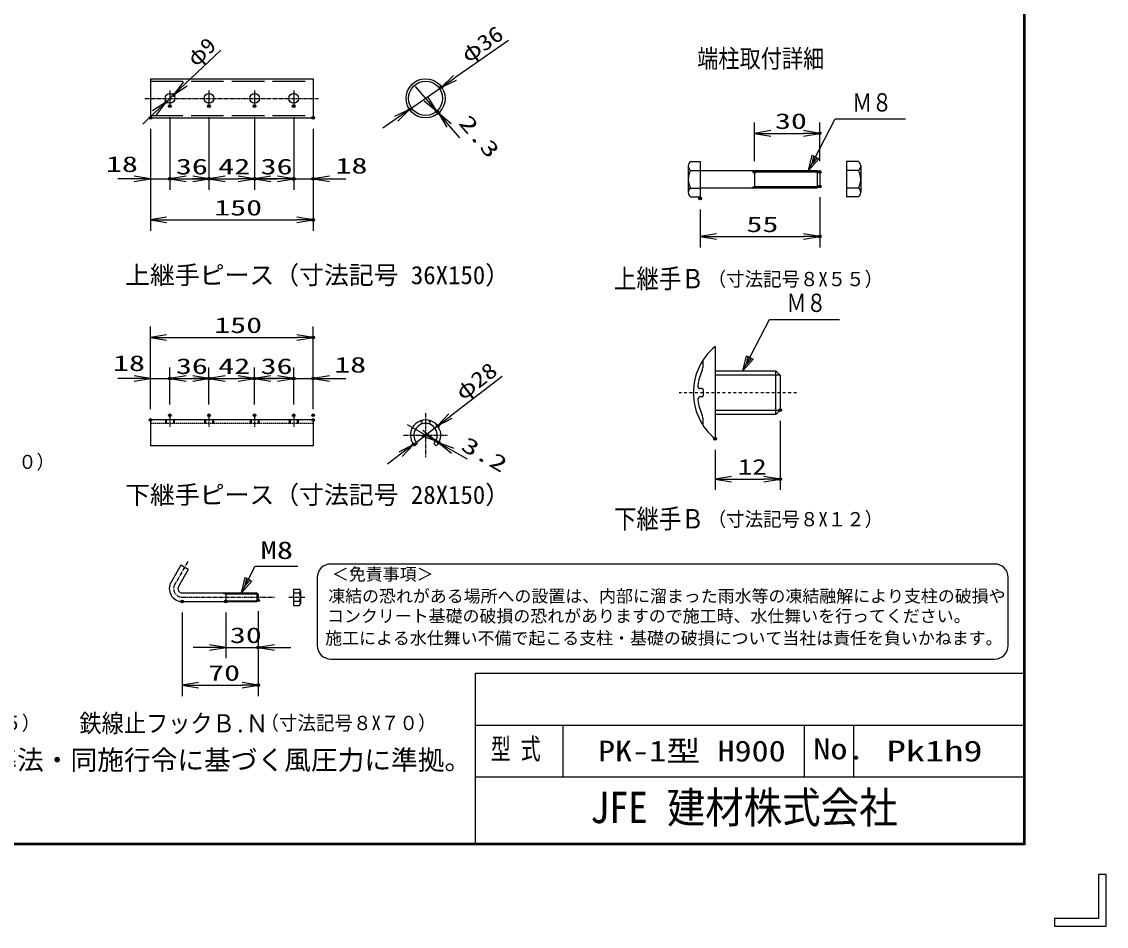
# Model space of a CAD drawing. Units: millimetres, scale not verified. Extents: x -2950 to 2950, y -2100 to 2100.
# Drawn here: x 952 to 2950, y -2100 to -434 of the extents above; entities that cross this region are included whole.
import ezdxf
from ezdxf.enums import TextEntityAlignment as Align

# ---------------------------------------------------------------- set-up
doc = ezdxf.new("R2010")
doc.units = ezdxf.units.MM
doc.header["$LTSCALE"] = 10
doc.header["$PDMODE"] = 32
doc.header["$PDSIZE"] = 5
for name, pattern in [('DASHED', [7.5, 6, -1.5]), ('USER1', [1.125, 0.75, -0.125, 0.125, -0.125]), ('USER3', [1.01, 0.5, -0.25, 0.01, -0.25]), ('USER4', [0.375, 0.25, -0.125])]:
    doc.linetypes.add(name, pattern=pattern)
for name, color, linetype, lineweight in [('0-1_1', 7, 'Continuous', 25), ('0-2_0', 7, 'Continuous', 25), ('0-4_EXTCNT-L', 2, 'Continuous', 25), ('0-6_WAKU', 7, 'Continuous', 25), ('0-9_D-TTL-TXT', 2, 'Continuous', 25)]:
    doc.layers.add(name, color=color, linetype=linetype, lineweight=lineweight)
doc.layers.add('0-5_DEFPOINTS', color=7, linetype='Continuous')
doc.styles.add('ＭＳ ゴシック', font='')
doc.styles.get('ＭＳ ゴシック').set_extended_font_data('MS Gothic')

# ---------------------------------------------------------------- blocks, each defined once
blk = doc.blocks.new('DARROWS')
at = {"layer": '0-2_0', "color": 2}
blk.add_line((0, 0), (-9.991, 0), dxfattribs=at)
blk.add_lwpolyline([(-10, -1.667), (0, 0), (-10, 1.667)], dxfattribs=at)

msp = doc.modelspace()

# ---------------------------------------------------------------- linework, layer by layer
at = {"layer": '0-1_1', "color": 4}
for p, q in [((2401.69, -708.23), (2450.31, -613.23)), ((2450.31, -613.23), (2579.81, -613.23)), ((2349.3, -1085.33), (2229.3, -1085.33)), ((2229.3, -1149.33), (2349.3, -1149.33)), ((1356.91, -1486.09), (1381.99, -1437.08)), ((1381.99, -1437.08), (1460.81, -1437.08)), ((1356.91, -1486.09), (1363.43, -1457.98)), ((1363.43, -1457.98), (1375.9, -1464.36)), ((1363.29, -1473.63), (1366.55, -1459.57)), ((1372.78, -1462.76), (1363.29, -1473.63))]:
    msp.add_line(p, q, dxfattribs=at)
at = {"layer": '0-1_1'}
for p, q in [((2229.3, -1032.33), (2229.3, -1202.33)), ((2207.3, -1067.64), (2207.3, -1060.39)), ((2229.3, -1077.33), (2341.3, -1077.33)), ((2349.3, -1085.33), (2349.3, -1149.33)), ((2205.3, -1109.83), (2202.6, -1109.83)), ((2207.3, -1111.83), (2207.3, -1122.83)), ((2205.3, -1124.83), (2202.6, -1124.83)), ((2207.3, -1174.27), (2207.3, -1167.02))]:
    msp.add_line(p, q, dxfattribs=at)
at = {"layer": '0-1_1', "color": 4, "linetype": 'USER3'}
msp.add_line((2379.34, -1117.33), (2163.33, -1117.33), dxfattribs=at)
at = {"layer": '0-1_1', "color": 4}
for points in [[(2420.68, -686.49), (2401.69, -708.23), (2408.22, -680.11)], [(2299.66, -1055.59), (2280.67, -1077.33), (2287.2, -1049.21)]]:
    msp.add_lwpolyline(points, close=True, dxfattribs=at)
for points in [[(2417.56, -684.9), (2408.07, -695.77), (2411.33, -681.71)], [(2280.67, -1077.33), (2329.3, -982.33), (2458.8, -982.33)], [(2296.55, -1054), (2287.05, -1064.87), (2290.31, -1050.81)]]:
    msp.add_lwpolyline(points, dxfattribs=at)
at = {"layer": '0-1_1'}
for points in [[(2341.3, -1157.33), (2341.3, -1077.33), (2349.3, -1085.33)], [(2349.3, -1149.33), (2341.3, -1157.33), (2229.3, -1157.33)]]:
    msp.add_lwpolyline(points, dxfattribs=at)
for centre, radius, start, end in [((2299.61, -1117.33), 110.31, 129.59747, 230.40213), ((2299.61, -1117.33), 102.81, 156.13531, 172.65765), ((2206.3, -1060.39), 1, 0, 148.60435), ((2187.3, -1067.64), 20, 336.13489, 0), ((2202.6, -1104.83), 5, 172.65716, 270), ((2205.3, -1111.83), 2, 0, 90), ((2202.6, -1129.83), 5, 90, 187.34283), ((2299.61, -1117.33), 102.81, 187.34226, 203.86461), ((2205.3, -1122.83), 2, 270, 0), ((2206.3, -1174.27), 1, 211.38818, 0), ((2187.3, -1167.02), 20, 0, 23.8647)]:
    msp.add_arc(centre, radius, start, end, dxfattribs=at)
at = {"layer": '0-2_0'}
for p, q in [((1189.01, -539.31), (1189.01, -611.31)), ((1189.01, -539.31), (1489.01, -539.31)), ((1489.01, -539.31), (1489.01, -611.31)), ((1189.01, -611.31), (1489.01, -611.31)), ((2180.03, -699.29), (2180.03, -748.68)), ((2184.03, -691.83), (2202.03, -691.83)), ((2202.03, -691.83), (2202.03, -756.63)), ((2471.53, -691.83), (2471.53, -756.63)), ((2493.53, -691.83), (2471.53, -691.83)), ((2497.53, -699.29), (2497.53, -748.68)), ((2184.03, -708.03), (2202.03, -708.03)), ((2202.03, -708.23), (2417.23, -708.23)), ((2297.23, -708.23), (2302.03, -710.94)), ((2302.03, -710.94), (2422.03, -710.94)), ((2417.23, -708.23), (2417.23, -740.23)), ((2417.23, -708.23), (2422.03, -710.94)), ((2422.03, -710.94), (2422.03, -737.52)), ((2493.53, -708.03), (2471.53, -708.03)), ((2302.03, -737.52), (2422.03, -737.52)), ((2422.03, -737.52), (2417.23, -740.23)), ((2184.03, -740.43), (2202.03, -740.43)), ((2184.03, -756.63), (2202.03, -756.63)), ((2202.03, -740.23), (2417.23, -740.23)), ((2493.53, -740.43), (2471.53, -740.43)), ((2493.53, -756.63), (2471.53, -756.63)), ((1217.01, -1167.59), (1217.01, -1173.99)), ((1218.41, -1167.59), (1218.41, -1173.99)), ((1231.61, -1167.59), (1231.61, -1173.99)), ((1233.01, -1167.59), (1233.01, -1173.99)), ((1289.01, -1167.59), (1289.01, -1173.99)), ((1290.41, -1167.59), (1290.41, -1173.99)), ((1303.61, -1167.59), (1303.61, -1173.99)), ((1305.01, -1167.59), (1305.01, -1173.99)), ((1373.01, -1167.59), (1373.01, -1173.99)), ((1374.41, -1167.59), (1374.41, -1173.99)), ((1387.61, -1167.59), (1387.61, -1173.99)), ((1389.01, -1167.59), (1389.01, -1173.99)), ((1445.01, -1167.59), (1445.01, -1173.99)), ((1446.41, -1167.59), (1446.41, -1173.99)), ((1459.61, -1167.59), (1459.61, -1173.99)), ((1461.01, -1167.59), (1461.01, -1173.99)), ((1489.01, -1167.59), (1489.01, -1215.39)), ((1489.01, -1215.39), (1189.01, -1215.39)), ((1680.74, -1210.86), (1676.21, -1215.39)), ((1711.29, -1210.86), (1715.81, -1215.39)), ((1245.05, -1434.92), (1227.05, -1466.09)), ((1258.9, -1442.92), (1245.05, -1434.92)), ((1258.9, -1442.92), (1240.9, -1474.09)), ((1247.83, -1486.09), (1385.43, -1486.09)), ((1320.43, -1486.09), (1327.83, -1487.49)), ((1327.83, -1486.09), (1327.83, -1502.09)), ((1327.83, -1487.49), (1386.83, -1487.49)), ((1385.43, -1486.09), (1385.43, -1502.09)), ((1387.83, -1488.49), (1385.43, -1486.09)), ((1387.83, -1488.49), (1387.83, -1499.69)), ((1387.83, -1488.49), (1387.83, -1499.69)), ((1452.43, -1479.09), (1464.03, -1479.09)), ((1452.43, -1479.09), (1452.43, -1509.09)), ((1464.03, -1486.59), (1452.43, -1486.59)), ((1465.43, -1482.25), (1465.43, -1505.38)), ((1247.83, -1502.09), (1385.43, -1502.09)), ((1320.43, -1502.09), (1327.83, -1500.69)), ((1327.83, -1500.69), (1386.83, -1500.69)), ((1385.43, -1502.09), (1387.83, -1499.69)), ((1464.03, -1501.59), (1452.43, -1501.59)), ((1452.43, -1509.09), (1464.03, -1509.09))]:
    msp.add_line(p, q, dxfattribs=at)
at = {"layer": '0-2_0', "linetype": 'DASHED'}
for p, q in [((1189.01, -543.91), (1489.01, -543.91)), ((1189.01, -606.71), (1489.01, -606.71))]:
    msp.add_line(p, q, dxfattribs=at)
at = {"layer": '0-2_0', "color": 4, "linetype": 'USER1'}
for p, q in [((1696.01, -1155.09), (1696.01, -1236.09)), ((1225.01, -1159.01), (1225.01, -1181.32)), ((1297.01, -1159.01), (1297.01, -1181.32)), ((1381.01, -1159.01), (1381.01, -1181.32)), ((1453.01, -1159.01), (1453.01, -1181.32)), ((1655.51, -1195.59), (1736.52, -1195.59)), ((1258.18, -1428.16), (1233.98, -1470.09)), ((1247.83, -1494.09), (1417.61, -1494.09)), ((1443.92, -1494.09), (1473.65, -1494.09))]:
    msp.add_line(p, q, dxfattribs=at)
at = {"layer": '0-2_0', "linetype": 'USER4'}
for p, q in [((1489.01, -1173.99), (1189.01, -1173.99)), ((1688.01, -1168.76), (1688.01, -1175.52)), ((1689.41, -1168.38), (1689.41, -1175.02)), ((1702.61, -1168.38), (1702.61, -1175.02)), ((1704.01, -1168.76), (1704.01, -1175.52))]:
    msp.add_line(p, q, dxfattribs=at)
at = {"layer": '0-2_0'}
for points in [[(2302.03, -710.94), (2302.03, -737.52), (2297.23, -740.23)], [(1489.01, -1167.59), (1189.01, -1167.59), (1189.01, -1215.39)]]:
    msp.add_lwpolyline(points, dxfattribs=at)
for centre, radius in [((1696.01, -575.31), 36), ((1696.01, -575.31), 31.4), ((1225.01, -575.31), 9), ((1297.01, -575.31), 9), ((1381.01, -575.31), 9), ((1453.01, -575.31), 9)]:
    msp.add_circle(centre, radius, dxfattribs=at)
for centre, radius, start, end in [((2190.18, -699.93), 10.17, 127.21089, 232.78911), ((2487.38, -699.93), 10.17, 307.21089, 52.78911), ((2214.83, -724.23), 34.8, 152.26063, 207.73937), ((2462.72, -724.23), 34.8, 332.26063, 27.73937), ((2190.23, -748.53), 10.2, 127.42505, 232.57495), ((2487.33, -748.53), 10.2, 307.42505, 52.57495), ((1696.01, -1195.59), 28, 315, 225), ((1696.01, -1195.59), 21.6, 315, 225), ((1247.83, -1478.09), 24, 150, 270), ((1247.83, -1478.09), 8, 150, 270), ((1459.83, -1482.84), 5.63, 318.21899, 41.78101), ((1444.64, -1494.09), 20.79, 338.85295, 21.14705), ((1459.7, -1505.34), 5.72, 319.0514, 40.9486)]:
    msp.add_arc(centre, radius, start, end, dxfattribs=at)
at = {"layer": '0-2_0', "color": 4, "linetype": 'USER1'}
msp.add_arc((1247.83, -1478.09), 16, 150, 270, dxfattribs=at)
at = {"layer": '0-4_EXTCNT-L'}
for p, q in [((1848.59, -468.93), (1750.15, -537.56)), ((1318.73, -486.67), (1253.35, -548.51)), ((1666.48, -595.9), (1725.54, -554.72)), ((1696.93, -576.37), (1677.35, -553.64)), ((1218.47, -581.5), (1231.55, -569.13)), ((1716.51, -599.1), (1719.51, -602.59)), ((1196.68, -602.11), (1174.89, -622.73)), ((1641.87, -613.06), (1617.27, -630.22)), ((1739.09, -625.31), (1758.67, -648.04)), ((2332.03, -639.81), (2392.03, -639.81)), ((1159.01, -723.51), (1129.01, -723.51)), ((1189.01, -723.51), (1225.01, -723.51)), ((1255.01, -723.51), (1285.01, -723.51)), ((1255.01, -723.51), (1267.01, -723.51)), ((1327.01, -723.51), (1351.01, -723.51)), ((1423.01, -723.51), (1393.01, -723.51)), ((1411.01, -723.51), (1423.01, -723.51)), ((1453.01, -723.51), (1489.01, -723.51)), ((1519.01, -723.51), (1549.01, -723.51)), ((1219.01, -799.17), (1459.01, -799.17)), ((2232.03, -829.8), (2392.03, -829.8)), ((1219.01, -1015.6), (1459.01, -1015.6)), ((1159.01, -1091.11), (1129.01, -1091.11)), ((1189.01, -1091.11), (1225.01, -1091.11)), ((1255.01, -1091.11), (1285.01, -1091.11)), ((1255.01, -1091.11), (1267.01, -1091.11)), ((1327.01, -1091.11), (1351.01, -1091.11)), ((1423.01, -1091.11), (1393.01, -1091.11)), ((1411.01, -1091.11), (1423.01, -1091.11)), ((1453.01, -1091.11), (1489.01, -1091.11)), ((1519.01, -1091.11), (1549.01, -1091.11)), ((1837.39, -1087.44), (1742.08, -1160.35)), ((1688.71, -1191.44), (1662.62, -1176.64)), ((1673.77, -1212.6), (1718.25, -1178.58)), ((1714.8, -1206.25), (1720.37, -1209.41)), ((1649.95, -1230.83), (1626.12, -1249.06)), ((1746.46, -1224.22), (1772.55, -1239.02)), ((2259.3, -1276.53), (2319.3, -1276.53)), ((1297.83, -1586.5), (1267.83, -1586.5)), ((1327.83, -1586.5), (1387.83, -1586.5)), ((1417.83, -1586.5), (1447.83, -1586.5)), ((1277.83, -1655.99), (1357.83, -1655.99))]:
    msp.add_line(p, q, dxfattribs=at)
at = {"layer": '0-4_EXTCNT-L', "color": 4, "linetype": 'USER1'}
msp.add_line((1178.72, -575.31), (1498.55, -575.31), dxfattribs=at)
at = {"layer": '0-4_EXTCNT-L', "color": 4}
for p, q in [((1225.01, -560.92), (1225.01, -589.7)), ((1297.01, -560.92), (1297.01, -589.7)), ((1381.01, -560.92), (1381.01, -589.7)), ((1453.01, -560.92), (1453.01, -589.7)), ((1696.01, -575.31), (1733.47, -618.79)), ((1356.91, -1486.09), (1375.9, -1464.36))]:
    msp.add_line(p, q, dxfattribs=at)
at = {"layer": '0-4_EXTCNT-L', "color": 1}
for p, q in [((1225.01, -609.7), (1225.01, -743.51)), ((1225.01, -609.7), (1225.01, -743.51)), ((1297.01, -609.7), (1297.01, -743.51)), ((1297.01, -609.7), (1297.01, -743.51)), ((1381.01, -609.7), (1381.01, -743.51)), ((1381.01, -609.7), (1381.01, -743.51)), ((1453.01, -609.7), (1453.01, -743.51)), ((1453.01, -609.7), (1453.01, -743.51)), ((1189.01, -631.31), (1189.01, -743.51)), ((1189.01, -631.31), (1189.01, -819.17)), ((1489.01, -631.31), (1489.01, -743.51)), ((1489.01, -631.31), (1489.01, -819.17)), ((2302.03, -690.94), (2302.03, -619.81)), ((2422.03, -690.94), (2422.03, -619.81)), ((2422.03, -757.52), (2422.03, -849.8)), ((2202.03, -779.83), (2202.03, -849.8)), ((1189.01, -1147.59), (1189.01, -995.6)), ((1489.01, -1147.59), (1489.01, -995.6)), ((1189.01, -1147.59), (1189.01, -1071.11)), ((1225.01, -1139.01), (1225.01, -1071.11)), ((1225.01, -1139.01), (1225.01, -1071.11)), ((1297.01, -1139.01), (1297.01, -1071.11)), ((1297.01, -1139.01), (1297.01, -1071.11)), ((1381.01, -1139.01), (1381.01, -1071.11)), ((1381.01, -1139.01), (1381.01, -1071.11)), ((1453.01, -1139.01), (1453.01, -1071.11)), ((1453.01, -1139.01), (1453.01, -1071.11)), ((1489.01, -1139.01), (1489.01, -1071.11)), ((2349.3, -1169.33), (2349.3, -1296.53)), ((2229.3, -1222.33), (2229.3, -1296.53)), ((1247.83, -1522.09), (1247.83, -1675.99)), ((1327.83, -1522.09), (1327.83, -1606.5)), ((1387.83, -1519.69), (1387.83, -1606.5)), ((1387.83, -1519.69), (1387.83, -1675.99))]:
    msp.add_line(p, q, dxfattribs=at)
at = {"layer": '0-5_DEFPOINTS'}
for p in [(1725.54, -554.72), (1218.47, -581.5), (1231.55, -569.13), (1225.01, -589.7), (1297.01, -589.7), (1381.01, -589.7), (1453.01, -589.7), (1666.48, -595.9), (1716.51, -599.1), (1189.01, -611.31), (1189.01, -611.31), (1489.01, -611.31), (1719.51, -602.59), (2422.03, -639.81), (2302.03, -710.94), (2422.03, -710.94), (1225.01, -723.51), (1297.01, -723.51), (1381.01, -723.51), (1453.01, -723.51), (1489.01, -723.51), (2422.03, -737.52), (2202.03, -759.83), (1489.01, -799.17), (2422.03, -829.8), (1489.01, -1015.6), (1225.01, -1091.11), (1297.01, -1091.11), (1381.01, -1091.11), (1453.01, -1091.11), (1489.01, -1091.11), (1225.01, -1159.01), (1297.01, -1159.01), (1381.01, -1159.01), (1453.01, -1159.01), (1489.01, -1159.01), (2349.3, -1149.33), (1189.01, -1167.59), (1489.01, -1167.59), (1718.25, -1178.58), (1673.77, -1212.6), (1714.8, -1206.25), (1720.37, -1209.41), (1720.37, -1209.41), (2229.3, -1202.33), (2349.3, -1276.53), (1387.83, -1499.69), (1247.83, -1502.09), (1327.83, -1502.09), (1387.83, -1586.5), (1387.83, -1655.99)]:
    msp.add_point(p, dxfattribs=at)
at = {"layer": '0-6_WAKU'}
for p, q in [((1787.73, -1633.95), (2797.36, -1633.95)), ((1787.73, -1947.33), (1787.73, -1633.95)), ((1787.73, -1729.45), (2797.36, -1729.45)), ((1949.18, -1824.95), (1949.18, -1729.45)), ((2394.16, -1824.95), (2394.16, -1729.45)), ((2484.88, -1824.95), (2484.88, -1729.45)), ((1787.73, -1824.95), (2797.36, -1824.95)), ((2935.71, -2004.5), (2935.71, -2085.68)), ((2854.53, -2100), (2950.03, -2100))]:
    msp.add_line(p, q, dxfattribs=at)
msp.add_lwpolyline([(-2699.97, 1950), (2800.03, 1950), (2800.03, -1950), (-2699.97, -1950)], close=True, dxfattribs=at)
for points in [[(2798.7, 1948.67), (2798.7, -1948.67), (-2698.64, -1948.67)], [(2797.36, 1947.33), (2797.36, -1947.33), (-2697.3, -1947.33)], [(2950.03, -2100), (2950.03, -2004.5), (2935.71, -2004.5)], [(2935.71, -2085.68), (2854.53, -2085.68), (2854.53, -2100)]]:
    msp.add_lwpolyline(points, dxfattribs=at)
at = {"layer": '0-9_D-TTL-TXT'}
for p, q in [((2744.32, -1432.85), (1521.54, -1432.85)), ((1496.54, -1457.85), (1496.54, -1582.85)), ((2769.32, -1582.85), (2769.32, -1457.85)), ((1521.54, -1607.85), (2744.32, -1607.85))]:
    msp.add_line(p, q, dxfattribs=at)
for centre, start, end in [((1521.54, -1457.85), 90, 180), ((2744.32, -1457.85), 0, 90), ((1521.54, -1582.85), 180, 270), ((2744.32, -1582.85), 270, 0)]:
    msp.add_arc(centre, 25, start, end, dxfattribs=at)

# ---------------------------------------------------------------- block references
at = {"layer": '0-4_EXTCNT-L', "xscale": 3, "yscale": 3}
for p, rotation in [((1725.54, -554.72), 214.8869), ((1231.55, -569.13), 223.4068), ((1218.47, -581.5), 43.4068), ((1716.51, -599.1), 310.74619), ((1666.48, -595.9), 34.8869), ((1719.51, -602.59), 130.74619), ((2302.03, -639.81), 180), ((1225.01, -723.51), 180), ((1225.01, -723.51), 180), ((1297.01, -723.51), 180), ((1381.01, -723.51), 180), ((1489.01, -723.51), 180), ((1189.01, -799.17), 180), ((2202.03, -829.8), 180), ((1189.01, -1015.6), 180), ((1225.01, -1091.11), 180), ((1225.01, -1091.11), 180), ((1297.01, -1091.11), 180), ((1381.01, -1091.11), 180), ((1489.01, -1091.11), 180), ((1718.25, -1178.58), 217.41635), ((1714.8, -1206.25), 330.42457), ((1673.77, -1212.6), 37.41635), ((1720.37, -1209.41), 150.42457), ((2229.3, -1276.53), 180), ((1387.83, -1586.5), 180), ((1247.83, -1655.99), 180)]:
    msp.add_blockref('DARROWS', p, dxfattribs=dict(at, rotation=rotation))
for p in [(2422.03, -639.81), (1189.01, -723.51), (1297.01, -723.51), (1381.01, -723.51), (1453.01, -723.51), (1453.01, -723.51), (1489.01, -799.17), (2422.03, -829.8), (1489.01, -1015.6), (1189.01, -1091.11), (1297.01, -1091.11), (1381.01, -1091.11), (1453.01, -1091.11), (1453.01, -1091.11), (2349.3, -1276.53), (1327.83, -1586.5), (1387.83, -1655.99)]:
    msp.add_blockref('DARROWS', p, dxfattribs=at)

# ---------------------------------------------------------------- texts
at = {"layer": '0-1_1', "color": 4, "style": 'ＭＳ ゴシック'}
for s, height, width, p in [('端柱取付詳細', 33.65, 0.85, (2196.32, -528.99)), ('Ｍ８', 33.67, 0.8, (2481.82, -609.7)), ('上継手Ｂ', 35.72, 0.85, (2043.09, -935.96)), ('（寸法記号８X５５）', 26.24, 0.95, (2215.8, -929.13)), ('Ｍ８', 33.67, 0.8, (2360.8, -978.81)), ('（寸法記号１０X９０）', 25.79, 0.95, (661.85, -1265.4)), ('下継手Ｂ', 35.72, 0.85, (2043.09, -1378.15)), ('（寸法記号８X１２）', 26.24, 0.95, (2215.8, -1371.33)), ('M8', 32.44, 1.35, (1392.23, -1433.32)), ('（寸法記号８X７５）', 26.36, 0.95, (661.85, -1746.64)), ('（寸法記号８X７０）', 26.36, 0.95, (1391.59, -1746.64))]:
    msp.add_text(s, height=height, dxfattribs=dict(at, width=width)).set_placement(p, align=Align.BOTTOM_LEFT)
for s, p in [('上継手ピース（寸法記号 36X150）', (1142.57, -927.6)), ('下継手ピース（寸法記号 28X150）', (1142.57, -1332.23))]:
    msp.add_text(s, height=33.56, dxfattribs=at).set_placement(p, align=Align.BOTTOM_LEFT)
at = {"layer": '0-1_1', "color": 4, "style": 'ＭＳ ゴシック', "width": 0.9}
msp.add_text('鉄線止フックＢ.Ｎ', height=33.33, rotation=359.94, dxfattribs=at).set_placement((1058.15, -1752.65), align=Align.BOTTOM_LEFT)
at = {"layer": '0-4_EXTCNT-L', "color": 3, "style": 'ＭＳ ゴシック'}
for s, rotation, width, p in [('φ36', 34.887, 1.2, (1779.18, -518)), ('φ9', 43.407, 1.1, (1279.15, -524.86)), ('2.3', 310.746, 1.5, (1748.77, -627.07)), ('φ28', 37.416, 1.2, (1770.21, -1139.52)), ('3.2', 330.425, 1.5, (1754.84, -1229.36))]:
    msp.add_text(s, height=28.89, rotation=rotation, dxfattribs=dict(at, width=width)).set_placement(p, align=Align.BOTTOM_LEFT)
for s, height, width, p in [('30', 28.89, 1.5, (2339.53, -640.36)), ('18', 28.89, 1.5, (1107.07, -719.62)), ('36', 28.89, 1.5, (1236.01, -724.06)), ('42', 28.89, 1.5, (1314.01, -724.06)), ('36', 28.89, 1.5, (1392.01, -724.06)), ('18', 28.89, 1.5, (1529.98, -722.4)), ('150', 28.89, 1.5, (1306.51, -799.72)), ('55', 28.89, 1.5, (2287.03, -830.35)), ('150', 28.89, 1.5, (1306.51, -1016.15)), ('18', 28.89, 1.5, (1120.14, -1086.15)), ('36', 28.89, 1.5, (1236.01, -1091.66)), ('42', 28.89, 1.5, (1314.01, -1091.66)), ('36', 28.89, 1.5, (1392.01, -1091.66)), ('18', 28.89, 1.5, (1527.62, -1089.04)), ('12', 28.86, 1.35, (2271.3, -1277.08)), ('30', 28.89, 1.5, (1335.33, -1587.05)), ('70', 28.89, 1.5, (1295.33, -1656.54))]:
    msp.add_text(s, height=height, dxfattribs=dict(at, width=width)).set_placement(p, align=Align.BOTTOM_LEFT)
at = {"layer": '0-6_WAKU', "style": 'ＭＳ ゴシック'}
for s, height, width, p in [('型 式', 38.48, 0.7, (1816.23, -1804.01)), ('PK-1型 H900', 38.48, 1.2, (2013.73, -1807.99)), ('No.', 38.48, 1.2, (2410.39, -1804.01)), ('Pk1h9', 38.48, 1.35, (2545.39, -1807.99)), ('JFE 建材株式会社', 57.73, 0.9, (1998.99, -1927.34))]:
    msp.add_text(s, height=height, dxfattribs=dict(at, width=width)).set_placement(p, align=Align.BOTTOM_LEFT)
at = {"layer": '0-9_D-TTL-TXT', "color": 7, "style": 'ＭＳ ゴシック'}
for s, height, p in [('＜免責事項＞ \u3000\u3000', 22.87, (1523.4, -1469.94)), ('凍結の恐れがある場所への設置は、内部に溜まった雨水等の凍結融解により支柱の破損や', 22.87, (1516.63, -1510.19)), ('コンクリート基礎の破損の恐れがありますので施工時、水仕舞いを行ってください。', 22.87, (1514.58, -1546.9)), ('施工による水仕舞い不備で起こる支柱・基礎の破損について当社は責任を負いかねます。 ', 22.87, (1511.08, -1587.65)), ('（設計条件）風荷重：昭和57年改正 建築基準法・同施行令に基づく風圧力に準拠。', 36.08, (-65.22, -1822.54))]:
    msp.add_text(s, height=height, dxfattribs=at).set_placement(p, align=Align.BOTTOM_LEFT)

doc.saveas('drawing.dxf')
